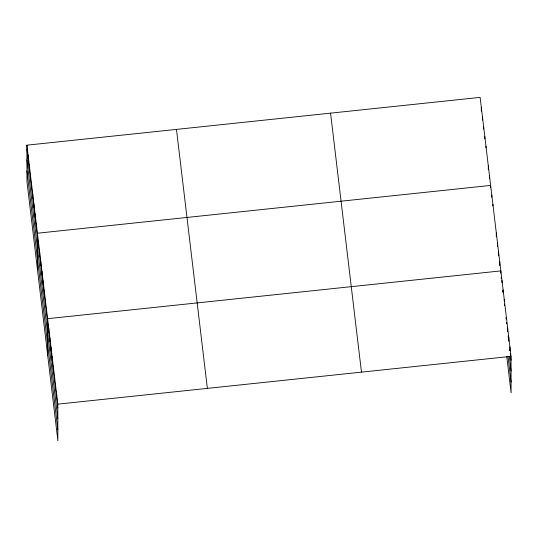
<?xml version="1.0" encoding="UTF-8"?>
<svg xmlns="http://www.w3.org/2000/svg" width="538" height="538" viewBox="0 0 538 538"><rect width="100%" height="100%" fill="white"/><g stroke="black" fill="none" stroke-linecap="round" stroke-linejoin="round"><path stroke-width="0.81" d="M26.9 145.166L57.808 404.152L57.869 440.622L26.961 181.636L26.9 145.166L480.131 97.378L511.039 356.364L511.1 392.834L506.756 356.432M57.808 404.152L511.039 356.364M499.52 263.721L499.715 265.308L499.701 261.401M501.127 277.178L501.315 278.758M502.734 290.628L502.922 292.215M504.341 304.084L504.53 305.665M505.942 317.534L506.13 319.115M506.514 322.282L506.702 323.863M508.114 335.739L508.302 337.319M509.721 349.189L509.91 350.769L509.903 346.869M510.286 353.937L511.046 360.265M509.365 356.768L511.06 371.018M508.06 356.768L511.08 382.088M330.567 113.148L361.469 372.135M176.464 129.396L207.372 388.382M26.907 149.073L57.815 408.06M26.927 159.82L57.828 418.806M26.947 170.889L57.848 429.875M508.773 337.366L508.78 341.274M507.637 327.871L507.643 331.778M504.24 299.384L504.24 300.95M503.104 289.888L503.111 292.235M501.974 280.392L501.974 282.739M500.844 273.237L500.838 270.896L47.606 318.684L47.667 355.161M498.571 251.905L498.578 255.812M497.435 242.409L497.448 246.317M496.305 232.914L496.312 236.814M492.902 204.42L492.909 205.987M491.772 194.924L491.779 197.271M490.643 187.775L490.636 185.428L37.404 233.223L37.472 269.693M489.472 175.644L489.479 178.771M488.302 165.865L488.309 169.766M485.969 146.296L485.969 147.856M484.799 136.511L484.805 138.858M483.635 126.726L483.635 129.073M482.465 116.941L482.472 120.068M481.302 107.156L481.308 111.063M56.672 394.657L56.678 398.564M55.542 385.161L55.548 389.061M54.405 375.665L54.412 379.566M53.275 366.17L53.282 370.07M52.139 356.667L52.146 360.574M51.009 347.171L51.016 351.079M49.873 337.676L49.879 341.583M48.743 328.18L48.75 332.087M46.476 309.189L46.483 313.096M45.34 299.693L45.347 303.6M44.21 290.197L44.217 294.104M43.074 280.701L43.08 284.609M41.944 271.206L41.951 275.113M40.807 261.71L40.814 265.617M39.671 252.214L39.684 256.115M38.541 242.719L38.548 246.619M36.241 223.438L36.248 227.339M35.071 213.653L35.078 217.56M33.907 203.868L33.914 207.776M32.737 194.084L32.744 197.991M31.567 184.299L31.574 188.206M30.404 174.514L30.41 178.421M29.234 164.736L29.24 168.636M28.07 154.951L28.077 158.851"/></g></svg>
